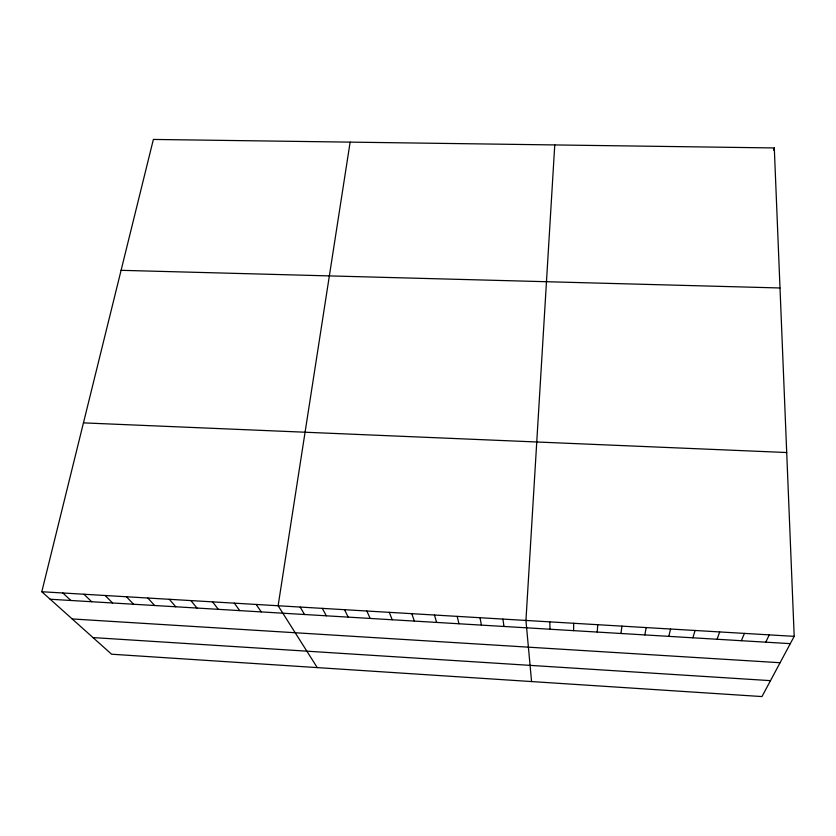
<?xml version="1.0" encoding="UTF-8"?>
<svg xmlns="http://www.w3.org/2000/svg" width="836" height="836" viewBox="0 0 836 836"><rect width="100%" height="100%" fill="white"/><g stroke="black" fill="none" stroke-linecap="round" stroke-linejoin="round"><path stroke-width="1.25" d="M573.59 630.647L573.705 623.28M554.759 144.931L525.938 620.448L531.571 681.559M597.228 632.058L597.761 624.701M620.981 633.489L621.921 626.133M350.138 142.13L278.116 605.755L317.262 667.609M644.838 634.921L646.186 627.575M773.76 150.271L774.293 147.941L153.375 139.434L41.8 591.742L111.575 654.212L761.972 696.566L794.2 636.353L774.293 147.941M668.81 636.353L670.577 629.017M692.887 637.805L695.071 630.469M717.069 639.247L719.681 631.932M741.365 640.71L744.406 633.395M765.776 642.173L769.245 634.869M121.084 270.321L779.998 287.971M83.454 422.88L786.707 452.527M41.8 591.742L794.2 636.353M50.181 599.245L790.292 643.647M72.199 618.953L780.082 662.729M92.995 637.575L770.489 680.65M62.825 592.985L70.893 600.488M83.945 594.239L91.688 601.732M105.158 595.493L112.567 602.986M126.455 596.758L133.541 604.24M147.847 598.022L154.597 605.504M169.321 599.297L175.748 606.779M190.901 600.582L196.982 608.054M212.563 601.868L218.311 609.329M234.32 603.153L239.723 610.614M256.171 604.449L261.24 611.9M300.166 607.061L304.523 614.502M322.299 608.368L326.312 615.808M344.536 609.684L348.184 617.125M366.858 611.011L370.149 618.441M389.294 612.339L392.22 619.758M411.814 613.676L414.374 621.096M434.438 615.024L436.632 622.423M457.167 616.372L458.985 623.771M479.989 617.72L481.431 625.119M502.917 619.079L503.972 626.467M549.764 621.859L550.046 629.236"/></g></svg>
